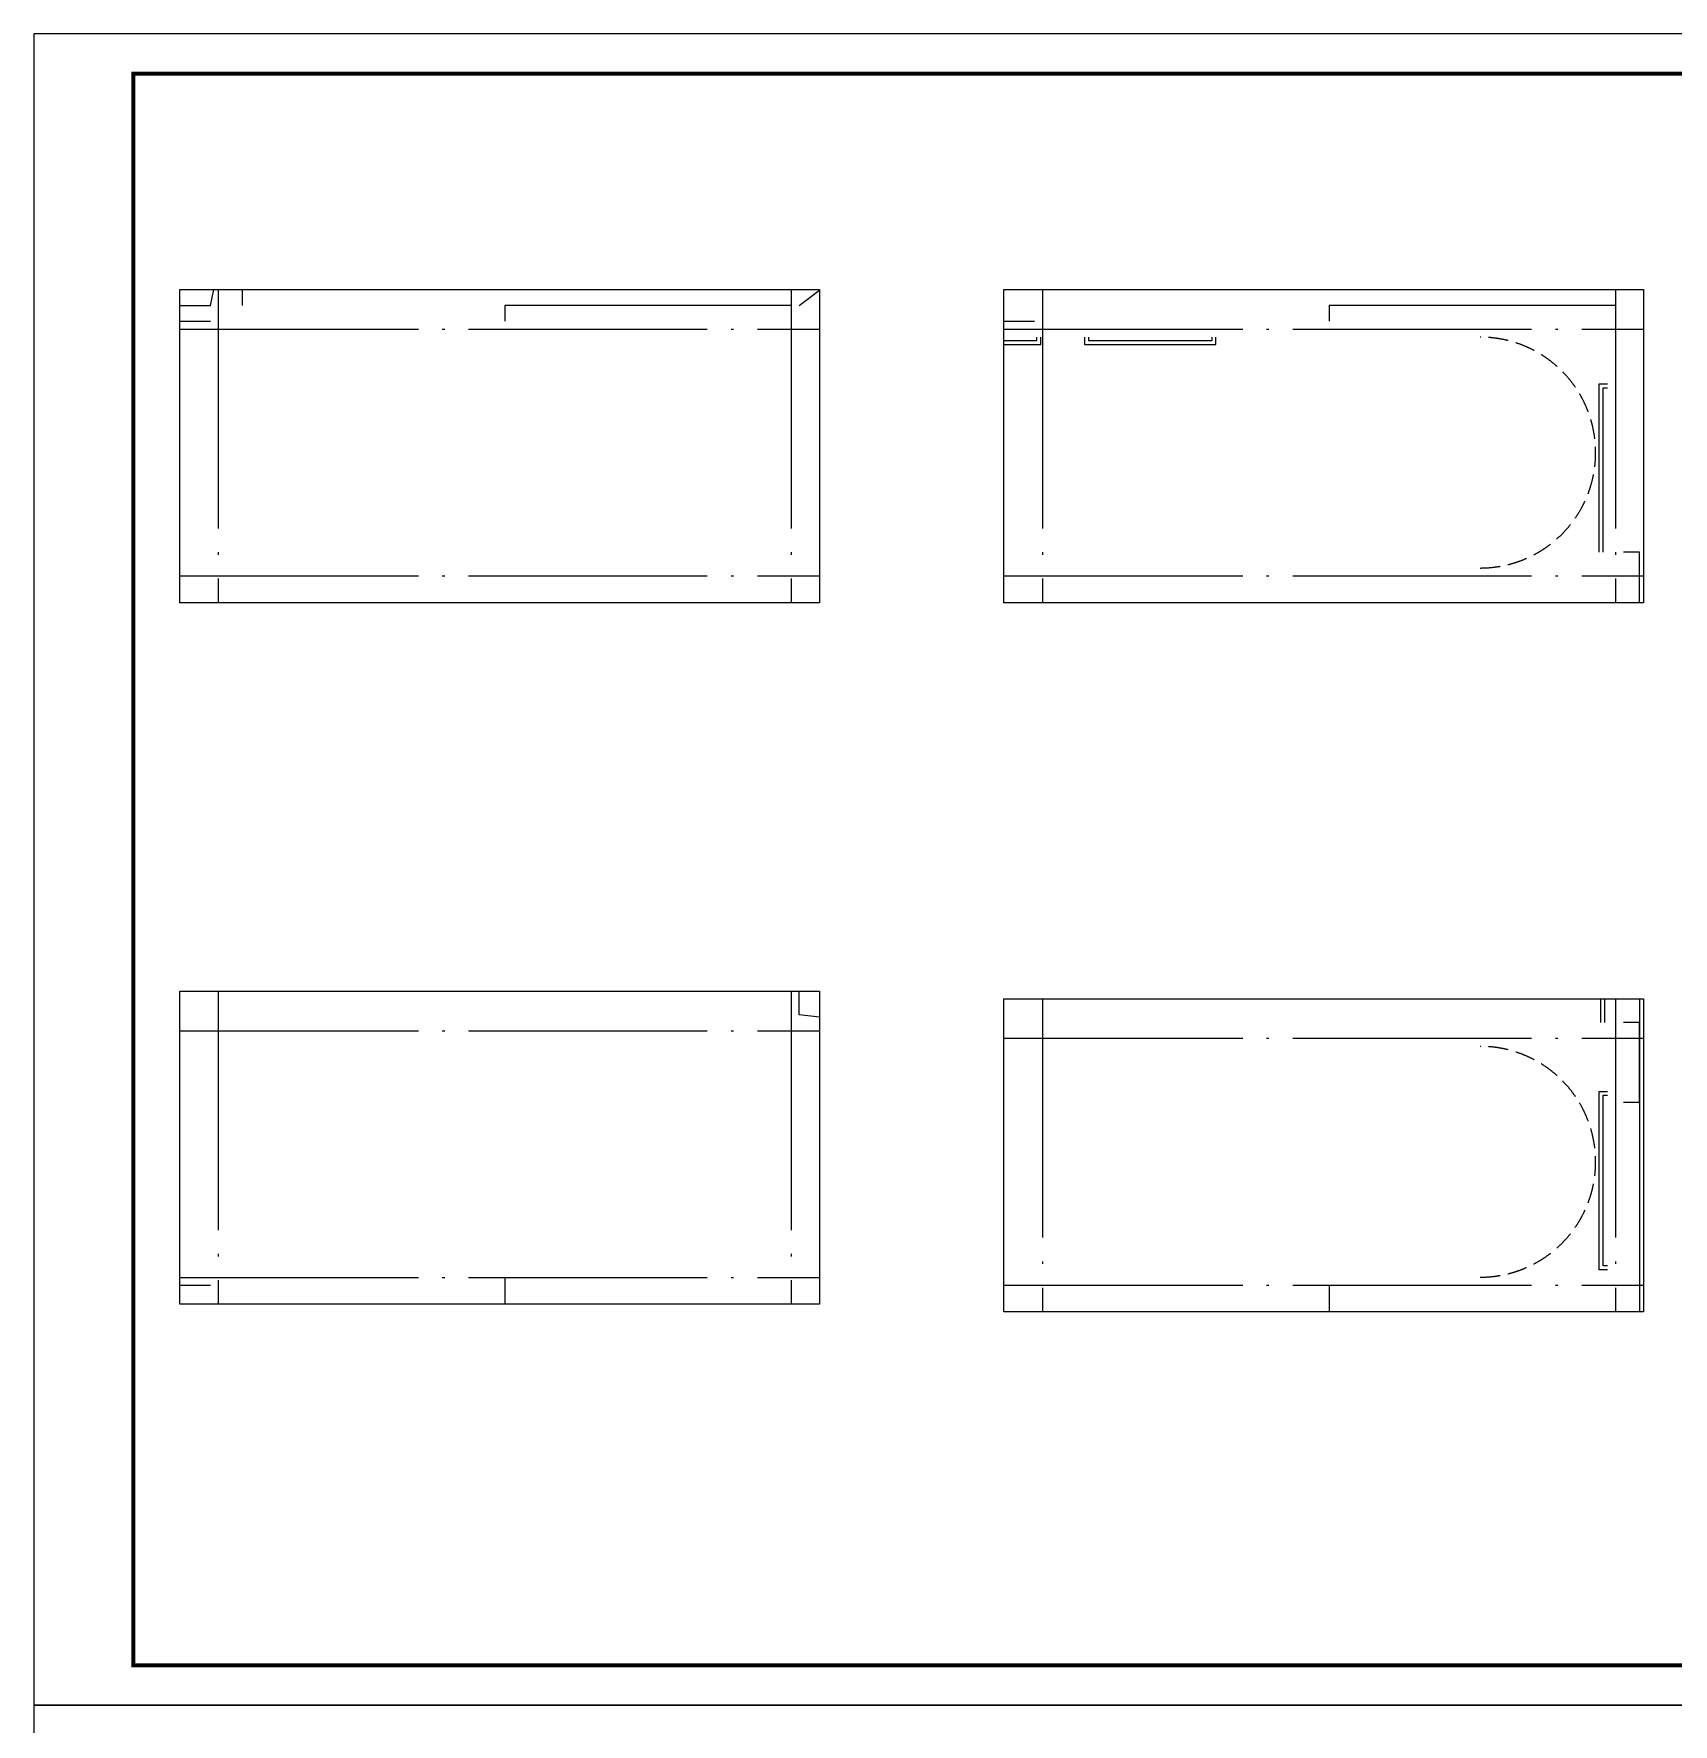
# Model space of a CAD drawing. Extents: x 5412679 to 5683609, y 301830 to 763830.
# Drawn here: x 5627904 to 5648506, y 361283 to 382521 of the extents above; entities that cross this region are included whole.
import ezdxf

# ---------------------------------------------------------------- set-up
doc = ezdxf.new("R2010")
doc.units = 0
doc.header["$LTSCALE"] = 1000
doc.header["$MEASUREMENT"] = 0
doc.linetypes.add('DASH', pattern=[0.35, 0.25, -0.1])
doc.linetypes.add('DOTE', pattern=[2.42, 2, -0.2, 0.02, -0.2])
for name, color, linetype in [('DOTE', 252, 'DOTE'), ('PUB_TITLE', 4, 'Continuous'), ('WALL', 30, 'Continuous')]:
    doc.layers.add(name, color=color, linetype=linetype)

msp = doc.modelspace()

# ---------------------------------------------------------------- linework, layer by layer
at = {"linetype": 'ByBlock'}
for p, q in [((5637523, 379109), (5637776, 379299)), ((5647597, 370100), (5647597, 370396)), ((5647647, 370100), (5647647, 370396)), ((5648081, 370396), (5648081, 366462)), ((5630123, 366794), (5629738, 366794))]:
    msp.add_line(p, q, dxfattribs=at)
for points in [[(5629738, 379109), (5630123, 379109), (5630167, 379306)], [(5630523, 379306), (5630523, 379109)], [(5640581, 379306), (5640581, 379109)], [(5629738, 378909), (5630123, 378909)], [(5640096, 378909), (5640481, 378909)], [(5640096, 378666), (5640508, 378666), (5640508, 378709)], [(5640096, 378616), (5640558, 378616), (5640558, 378709)], [(5641107, 378709), (5641107, 378616), (5642760, 378616), (5642760, 378709)], [(5641157, 378709), (5641157, 378666), (5642710, 378666), (5642710, 378709)], [(5647575, 376009), (5647575, 378121), (5647681, 378121)], [(5647625, 376009), (5647625, 378071), (5647681, 378071)], [(5637776, 370166), (5637523, 370195), (5637523, 370491)], [(5637523, 369994), (5637776, 369994)], [(5648081, 369900), (5648134, 369900)], [(5647681, 366990), (5647575, 366990), (5647575, 369234), (5647681, 369234)], [(5647681, 367040), (5647625, 367040), (5647625, 369184), (5647681, 369184)]]:
    msp.add_lwpolyline(points, dxfattribs=at)
for points in [[(5629738, 379306), (5637776, 379306), (5637776, 375372), (5629738, 375372)], [(5640096, 379306), (5648134, 379306), (5648134, 375372), (5640096, 375372)], [(5629738, 370491), (5637776, 370491), (5637776, 366558), (5629738, 366558)], [(5640096, 370396), (5648134, 370396), (5648134, 366462), (5640096, 366462)]]:
    msp.add_lwpolyline(points, close=True, dxfattribs=at)
at = {"color": 251, "linetype": 'DASH'}
for centre in [(5646081, 377259), (5646081, 368349)]:
    msp.add_arc(centre, 1450, 269.9996, 90.0004, dxfattribs=at)
at = {"layer": 'DOTE', "ltscale": 1.5}
for p, q in [((5630223, 379306), (5630223, 375372)), ((5637423, 379306), (5637423, 375372)), ((5640581, 379306), (5640581, 375372)), ((5647781, 379306), (5647781, 375372)), ((5629738, 378809), (5637776, 378809)), ((5640096, 378809), (5648134, 378809)), ((5629738, 375709), (5637776, 375709)), ((5640096, 375709), (5648134, 375709)), ((5630223, 370491), (5630223, 366558)), ((5637423, 370491), (5637423, 366558)), ((5640581, 370396), (5640581, 366462)), ((5647781, 370396), (5647781, 366462)), ((5629738, 369994), (5637776, 369994)), ((5640096, 369900), (5648134, 369900)), ((5629738, 366894), (5637776, 366894)), ((5633823, 366894), (5633823, 366558)), ((5640096, 366800), (5648134, 366800)), ((5644181, 366800), (5644181, 366462))]:
    msp.add_line(p, q, dxfattribs=at)
at = {"layer": 'PUB_TITLE', "linetype": 'ByBlock'}
for points in [[(5627904, 361521), (5665054, 361521), (5665054, 382521), (5627904, 382521)], [(5627904, 340521), (5665054, 340521), (5665054, 361521), (5627904, 361521)]]:
    msp.add_lwpolyline(points, close=True, dxfattribs=at)
at = {"layer": 'PUB_TITLE', "linetype": 'ByBlock', "const_width": 50}
msp.add_lwpolyline([(5629154, 362021), (5664554, 362021), (5664554, 382021), (5629154, 382021)], close=True, dxfattribs=at)
at = {"layer": 'WALL', "linetype": 'ByBlock'}
for points in [[(5637423, 379109), (5633823, 379109), (5633823, 378909)], [(5647781, 379109), (5644181, 379109), (5644181, 378909)], [(5648081, 375372), (5648081, 376009), (5647881, 376009)], [(5647881, 369100), (5648081, 369100), (5648081, 370100), (5647881, 370100)]]:
    msp.add_lwpolyline(points, dxfattribs=at)

doc.saveas('drawing.dxf')
